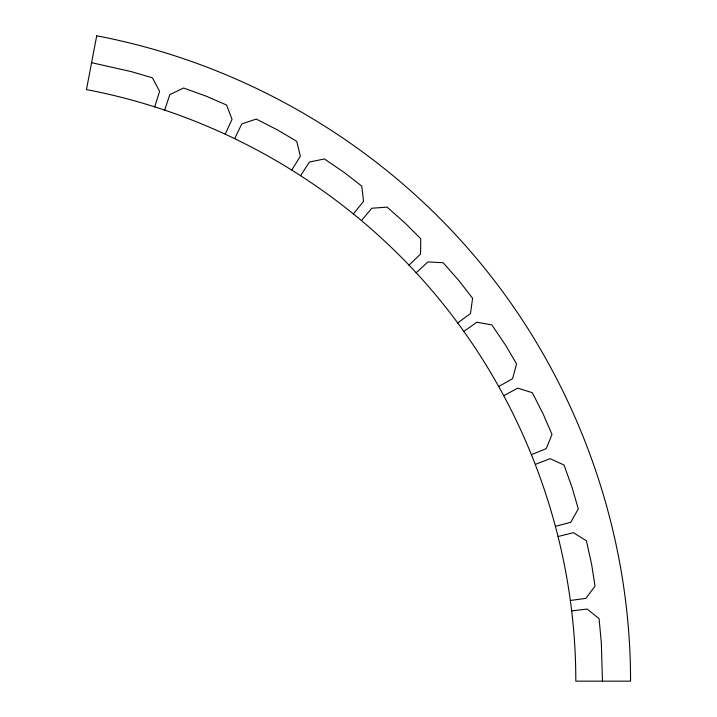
<?xml version="1.0" encoding="UTF-8"?>
<svg xmlns="http://www.w3.org/2000/svg" width="717" height="717" viewBox="0 0 717 717"><rect width="100%" height="100%" fill="white"/><g stroke="black" fill="none" stroke-linecap="round" stroke-linejoin="round"><path stroke-width="1.08" d="M154.675 106.958L159.604 91.319L152.389 77.803L131.256 71.619L91.588 62.684M164.65 110.149L169.83 94.662L183.606 88.003L206.379 96.248L226.563 105.032L232.03 119.345L225.21 134.178M234.71 138.596L241.754 123.942L256.256 119.067L277.82 130.1L296.739 141.33L300.369 156.225L291.774 170.028M300.647 175.602L309.439 162.006L324.442 158.977L344.447 172.627L361.807 186.142L363.537 201.369L353.329 213.935M361.431 220.576L371.818 208.244L387.072 207.123L405.213 223.166L420.736 238.743L420.547 254.069L408.896 265.209M416.102 272.818L427.897 261.929L443.178 262.727L459.149 280.912L472.602 298.317L470.495 313.499L457.589 323.044M463.791 331.496L476.805 322.211L491.862 324.918L505.431 344.967L516.59 363.904L512.592 378.701L498.656 386.526M503.746 395.685L517.764 388.139L532.355 392.719L543.307 414.301L552 434.484L546.184 448.663L531.44 454.65M535.348 464.383L550.127 458.674L564.037 465.046L572.193 487.829L578.287 508.945L570.741 522.281L555.433 526.35M558.086 536.495L573.394 532.704L586.398 540.77L591.633 564.387L595.038 586.094L585.879 598.381L570.248 600.496M571.601 610.893L587.205 609.056L599.089 618.681L601.33 642.773L602.468 681.15M96.705 35.85L86.452 89.625L87.447 89.786C223.856 115.921 350.013 190.821 438.275 298.057C526.484 404.89 575.993 542.599 575.805 681.15L630.548 681.15C630.754 530.024 576.755 379.813 480.551 263.273C384.276 146.277 246.657 64.566 97.853 36.029L96.705 35.85"/></g></svg>
